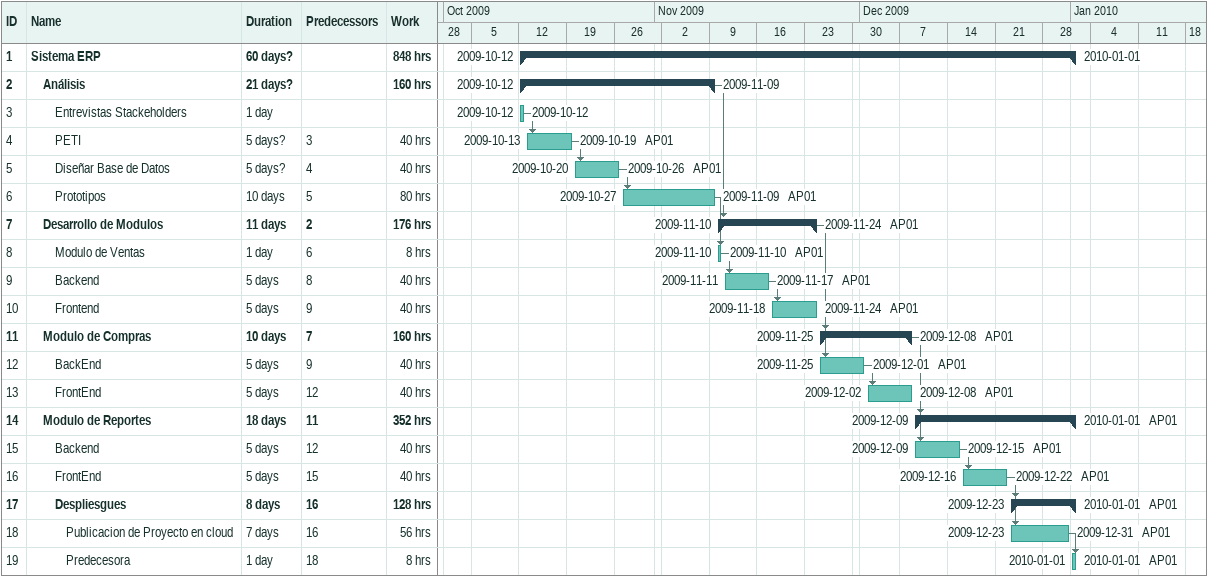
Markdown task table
| ID | Level | Task | Duration | Start | Finish | Predecessors | Resources | Work (h) |
|---|---|---|---|---|---|---|---|---|
| 1 | 1 | **Sistema ERP** | 60d? | 2009-10-12 | 2010-01-01 |  |  | 848 |
| 2 | 2 | **Análisis** | 21d? | 2009-10-12 | 2009-11-09 |  |  | 160 |
| 3 | 3 | Entrevistas Stackeholders | 1d | 2009-10-12 | 2009-10-12 |  |  |  |
| 4 | 3 | PETI | 5d? | 2009-10-13 | 2009-10-19 | 3 | AP01 | 40 |
| 5 | 3 | Diseñar Base de Datos | 5d? | 2009-10-20 | 2009-10-26 | 4 | AP01 | 40 |
| 6 | 3 | Prototipos | 10d | 2009-10-27 | 2009-11-09 | 5 | AP01 | 80 |
| 7 | 2 | **Desarrollo de Modulos** | 11d | 2009-11-10 | 2009-11-24 | 2 | AP01 | 176 |
| 8 | 3 | Modulo de Ventas | 1d | 2009-11-10 | 2009-11-10 | 6 | AP01 | 8 |
| 9 | 3 | Backend | 5d | 2009-11-11 | 2009-11-17 | 8 | AP01 | 40 |
| 10 | 3 | Frontend | 5d | 2009-11-18 | 2009-11-24 | 9 | AP01 | 40 |
| 11 | 2 | **Modulo de Compras** | 10d | 2009-11-25 | 2009-12-08 | 7 | AP01 | 160 |
| 12 | 3 | BackEnd | 5d | 2009-11-25 | 2009-12-01 | 9 | AP01 | 40 |
| 13 | 3 | FrontEnd | 5d | 2009-12-02 | 2009-12-08 | 12 | AP01 | 40 |
| 14 | 2 | **Modulo de Reportes** | 18d | 2009-12-09 | 2010-01-01 | 11 | AP01 | 352 |
| 15 | 3 | Backend | 5d | 2009-12-09 | 2009-12-15 | 12 | AP01 | 40 |
| 16 | 3 | FrontEnd | 5d | 2009-12-16 | 2009-12-22 | 15 | AP01 | 40 |
| 17 | 3 | **Despliesgues** | 8d | 2009-12-23 | 2010-01-01 | 16 | AP01 | 128 |
| 18 | 4 | Publicacion de Proyecto en cloud | 7d | 2009-12-23 | 2009-12-31 | 16 | AP01 | 56 |
| 19 | 4 | Predecesora | 1d | 2010-01-01 | 2010-01-01 | 18 | AP01 | 8 |
